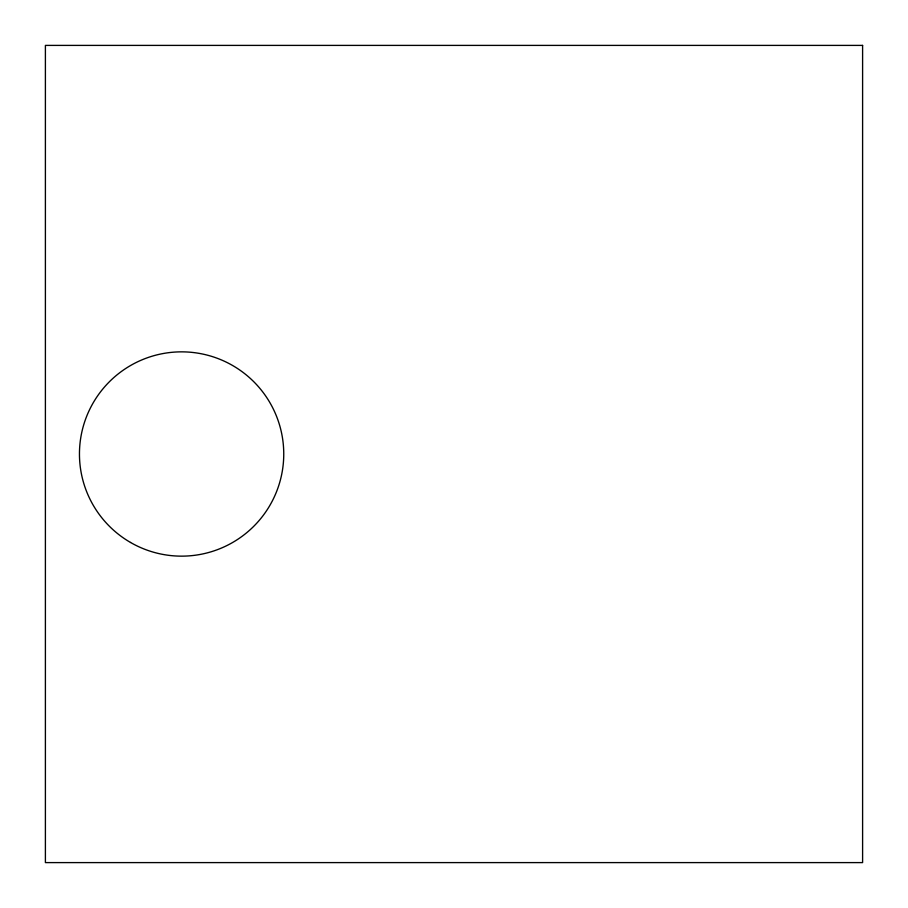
<?xml version="1.0" encoding="UTF-8"?>
<svg xmlns="http://www.w3.org/2000/svg" width="908" height="908" viewBox="0 0 908 908"><rect width="100%" height="100%" fill="white"/><g stroke="black" fill="none" stroke-linecap="round" stroke-linejoin="round"><path stroke-width="1.36" d="M862.6 45.4L45.4 45.4L45.4 862.6L862.6 862.6L862.6 45.4M130.525 542.462A102.15 102.15 0 0 0 283.75 454A102.15 102.15 0 0 0 130.525 365.538A102.15 102.15 0 0 0 130.525 542.462"/></g></svg>
